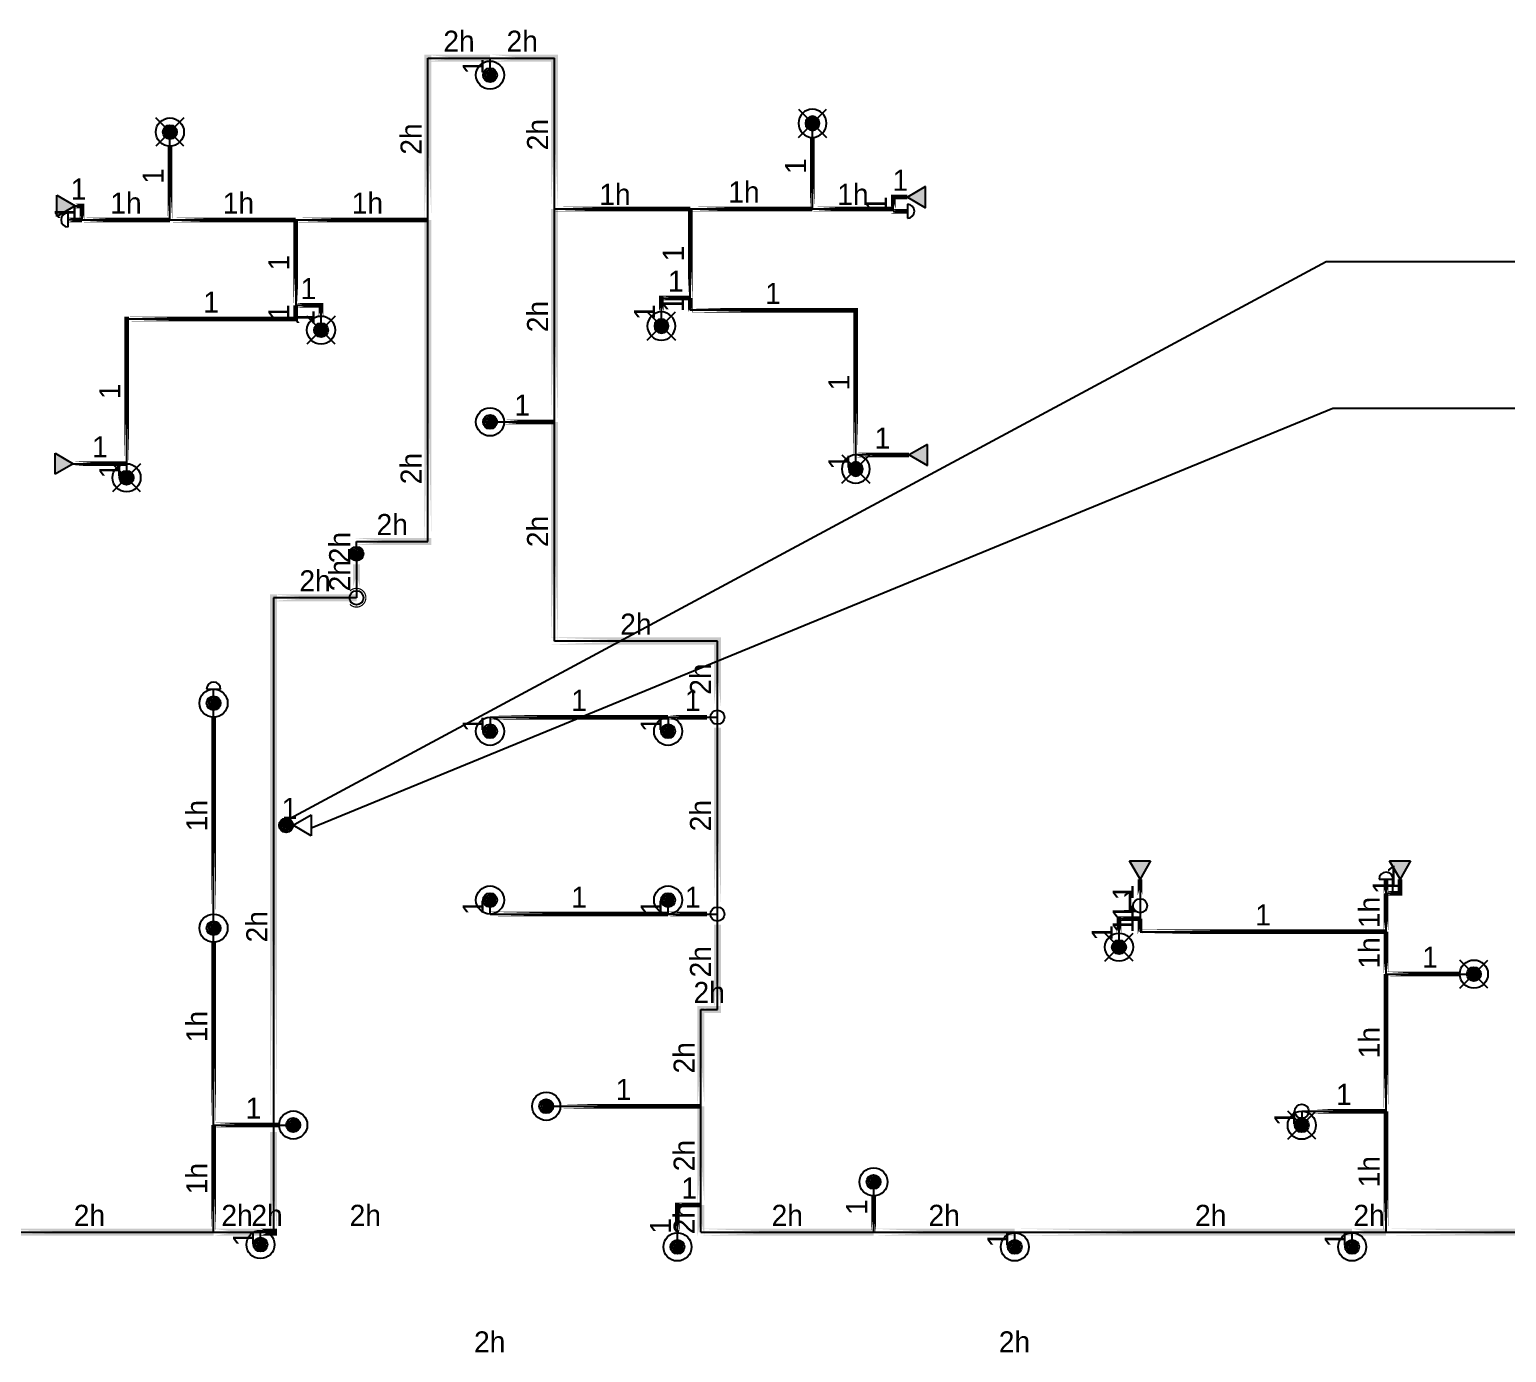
# Model space of a CAD drawing. Header units: inches. Extents: x -3337 to 4781, y -4329 to 3640.
# Drawn here: x -2105 to -1474, y 274 to 838 of the extents above; entities that cross this region are included whole.
import ezdxf
from ezdxf.enums import TextEntityAlignment as Align

# ---------------------------------------------------------------- set-up
doc = ezdxf.new("R2010")
doc.units = ezdxf.units.IN
doc.header["$MEASUREMENT"] = 0
for name, color, linetype in [('headdn', 1, 'Continuous'), ('PIPEBL', 1, 'Continuous'), ('pipemn', 1, 'Continuous'), ('PIPESPC', 1, 'Continuous'), ('spk-cap', 1, 'Continuous'), ('spk-pipedrop', 1, 'Continuous'), ('spk-piperise', 1, 'Continuous'), ('TIDYPIPE', 1, 'Continuous')]:
    doc.layers.add(name, color=color, linetype=linetype)
doc.styles.add('PIPE', font='PIPE.SHX')
doc.styles.add('ROMANS', font='ROMANS', dxfattribs={"height": 0.25})
doc.dimstyles.new('STANDARD$7', dxfattribs={"dimtxt": 0.09375, "dimasz": 0.125, "dimexe": 0.125, "dimexo": 0.09375, "dimgap": 0.0625, "dimtad": 1, "dimdec": 6, "dimzin": 3, "dimdsep": 46, "dimlunit": 4, "dimtxsty": 'ROMANS', "dimcen": 0.09375, "dimadec": 0, "dimazin": 0, "dimtfac": 0.09375, "dimtdec": 0, "dimtofl": 0, "dimtmove": 0, "dimatfit": 3, "dimfxl": 1, "dimfrac": 2, "dimtolj": 1, "dimtzin": 3, "dimarcsym": 0})

# ---------------------------------------------------------------- blocks, each defined once
blk = doc.blocks.new('side2')
for p, q in [((0, 0), (7.79, 4.5)), ((7.79, -4.5), (0, 0)), ((7.79, 4.5), (7.79, -4.5))]:
    blk.add_line(p, q)
blk.add_solid([(7.79, -4.5), (0, 0), (7.79, 4.5)])
blk = doc.blocks.new('dpend2')
for p, q in [((-6, -6), (6, 6)), ((6, -6), (-6, 6))]:
    blk.add_line(p, q)
for radius in [6, 3]:
    blk.add_circle((0, 0), radius)
for points in [[(0, 0), (-3, 0), (-2.08, 2.07)], [(0, 0), (-3, 0), (-2.08, -2.07)], [(0, 0), (0, 3), (-2.12, 2.14)], [(0, 0), (0, -3), (-2.12, -2.14)], [(0, 0), (0, 3), (2.12, 2.14)], [(0, 0), (3, 0), (2.08, 2.07)], [(0, 0), (3, 0), (2.08, -2.07)], [(0, 0), (0, -3), (2.12, -2.14)]]:
    blk.add_solid(points)
blk = doc.blocks.new('dpend1')
for radius in [6, 3]:
    blk.add_circle((0, 0), radius)
for points in [[(0.01, 2.97), (-2.53, -1.59), (-2.62, 1.36)], [(0.01, 2.97), (-2.49, -1.59), (2.52, -1.59)], [(2.52, -1.59), (0.01, 2.97), (2.6, 1.47)], [(2.52, -1.59), (-2.53, -1.59), (0.01, -2.98)]]:
    blk.add_solid(points)
blk = doc.blocks.new('rise')
blk.add_circle((0, 0), 3)
blk = doc.blocks.new('PIPESPC')
at = {"layer": 'PIPESPC', "style": 'PIPE', "width": 0.9}
blk.add_attdef('SIZE', text='', height=9, dxfattribs=at).set_placement((0, 4.02), align=Align.CENTER)
at = {"layer": 'PIPESPC', "style": 'PIPE', "flags": 1}
blk.add_attdef('SCHED', (25.3, 3.89), '', height=9, dxfattribs=at)
blk = doc.blocks.new('CAP')
blk.add_line((0, 3), (0, -3))
blk.add_arc((0, 0), 3, 270, 90)
blk = doc.blocks.new('drop')
blk.add_circle((0, 0), 3)
for points in [[(0.01, 2.97), (-2.53, -1.59), (-2.62, 1.36)], [(0.01, 2.97), (-2.49, -1.59), (2.52, -1.59)], [(2.52, -1.59), (0.01, 2.97), (2.6, 1.47)], [(2.52, -1.59), (-2.53, -1.59), (0.01, -2.98)]]:
    blk.add_solid(points)
blk = doc.blocks.new('TIDYRUN')
at = {"const_width": 0.5}
blk.add_lwpolyline([(-2.83, 2.83, -2.414214), (-2.83, -2.83, -1.737895)], format="xyb", dxfattribs=at)
blk = doc.blocks.new('SIDE1')
for p, q in [((0, 0), (7.79, 4.5)), ((7.79, -4.5), (0, 0)), ((7.79, 4.5), (7.79, -4.5))]:
    blk.add_line(p, q)

msp = doc.modelspace()

# ---------------------------------------------------------------- linework, layer by layer
at = {"layer": 'PIPEBL'}
for p, q in [((-1908, 818.74), (-1908, 825.98)), ((-2044.64, 756.93), (-2044.64, 794.43)), ((-1770.36, 761.65), (-1770.36, 798.15)), ((-2085.14, 762.93), (-2082.14, 762.93)), ((-2082.14, 756.93), (-2082.14, 762.93)), ((-1735.86, 760.65), (-1735.86, 766.65)), ((-1735.86, 766.65), (-1729.86, 766.65)), ((-2082.14, 756.93), (-2088.14, 756.93)), ((-2082.14, 756.93), (-2044.64, 756.93)), ((-2044.64, 756.93), (-1986.14, 756.93)), ((-1990.95, 756.93), (-1990.95, 720.43)), ((-1986.14, 756.93), (-1934.5, 756.93)), ((-1880.5, 761.65), (-1822.56, 761.65)), ((-1822.56, 761.65), (-1770.36, 761.65)), ((-1822.56, 723.57), (-1822.56, 761.65)), ((-1770.36, 761.65), (-1735.86, 761.65)), ((-1735.86, 760.65), (-1729.86, 760.65)), ((-1990.95, 720.43), (-1990.95, 714.65)), ((-1980.14, 720.43), (-1990.95, 720.43)), ((-1980.14, 709.93), (-1980.14, 720.43)), ((-1834.86, 711.65), (-1834.86, 723.57)), ((-1834.86, 723.57), (-1822.56, 723.57)), ((-1822.56, 718.38), (-1822.56, 723.57)), ((-1990.95, 714.65), (-2063.14, 714.65)), ((-2063.14, 714.65), (-2063.14, 652.93)), ((-1751.86, 718.38), (-1822.56, 718.38)), ((-1751.86, 656.65), (-1751.86, 718.38)), ((-1908, 670.74), (-1880.5, 670.74)), ((-1751.86, 650.65), (-1751.86, 656.65)), ((-1729.11, 656.65), (-1751.86, 656.65)), ((-2085.89, 652.93), (-2063.14, 652.93)), ((-2063.14, 652.93), (-2063.14, 646.93)), ((-2026, 550.74), (-2026, 556.74)), ((-2026, 454.74), (-2026, 550.74)), ((-1908, 544.74), (-1832, 544.74)), ((-1908, 544.74), (-1908, 538.74)), ((-1832, 544.74), (-1832, 538.74)), ((-1832, 544.74), (-1810.95, 544.74)), ((-1992.06, 498.62), (-1995.07, 498.62)), ((-1630.51, 475.64), (-1630.51, 464.31)), ((-1525.51, 469.64), (-1525.51, 475.64)), ((-1519.51, 469.64), (-1519.51, 475.64)), ((-1908, 460.74), (-1908, 466.74)), ((-1832, 460.74), (-1832, 466.74)), ((-1525.51, 453.18), (-1525.51, 469.64)), ((-1525.51, 469.64), (-1519.51, 469.64)), ((-1908, 460.74), (-1832, 460.74)), ((-1832, 460.74), (-1810.95, 460.74)), ((-1630.51, 464.31), (-1630.51, 458.85)), ((-2026, 370.74), (-2026, 454.74)), ((-1639.51, 446.64), (-1639.51, 458.85)), ((-1639.51, 458.85), (-1630.51, 458.85)), ((-1630.51, 458.85), (-1630.51, 453.18)), ((-1630.51, 453.18), (-1525.51, 453.18)), ((-1525.51, 435.14), (-1525.51, 453.18)), ((-1525.51, 435.14), (-1488.01, 435.14)), ((-1525.51, 376.64), (-1525.51, 435.14)), ((-1884, 378.74), (-1817.95, 378.74)), ((-1561.51, 376.64), (-1525.51, 376.64)), ((-1561.51, 376.64), (-1561.51, 370.64)), ((-1525.51, 325), (-1525.51, 376.64)), ((-2026, 325), (-2026, 370.74)), ((-2026, 370.74), (-1992, 370.74)), ((-1744.29, 346.48), (-1744.29, 325)), ((-1828, 318.74), (-1828, 336.65)), ((-1828, 336.65), (-1817.95, 336.65)), ((-2006, 319.74), (-2006, 325)), ((-1684, 318.74), (-1684, 325)), ((-1540, 318.74), (-1540, 325))]:
    msp.add_line(p, q, dxfattribs=at)
at = {"layer": 'pipemn'}
for p, q in [((-1934.5, 825.98), (-1908, 825.98)), ((-1934.5, 756.93), (-1934.5, 825.98)), ((-1908, 825.98), (-1880.5, 825.98)), ((-1880.5, 761.65), (-1880.5, 825.98)), ((-1934.5, 619.74), (-1934.5, 756.93)), ((-1880.5, 670.74), (-1880.5, 761.65)), ((-1880.5, 577.26), (-1880.5, 670.74)), ((-1965, 619.74), (-1934.5, 619.74)), ((-1965, 614.49), (-1965, 619.74)), ((-1965, 614.49), (-1965, 595.74)), ((-1965, 595.74), (-2000.37, 595.74)), ((-2000.37, 595.74), (-2000.37, 325)), ((-1810.95, 577.26), (-1880.5, 577.26)), ((-1810.95, 544.74), (-1810.95, 577.26)), ((-1810.95, 460.74), (-1810.95, 544.74)), ((-1810.95, 420.09), (-1810.95, 460.74)), ((-1817.95, 378.74), (-1817.95, 420.09)), ((-1817.95, 420.09), (-1810.95, 420.09)), ((-1817.95, 336.65), (-1817.95, 378.74)), ((-1817.95, 325), (-1817.95, 336.65)), ((-2132, 325), (-2026, 325)), ((-2026, 325), (-2006, 325)), ((-2006, 325), (-2000.37, 325)), ((-1817.95, 325), (-1744.29, 325)), ((-1744.29, 325), (-1684, 325)), ((-1684, 325), (-1540, 325)), ((-1540, 325), (-1525.51, 325)), ((-1525.51, 325), (-1393.63, 325))]:
    msp.add_line(p, q, dxfattribs=at)
at = {"layer": 'TIDYPIPE'}
for points, const_width in [([(-1936, 825.98), (-1908, 825.98)], 3), ([(-1934.5, 756.93), (-1934.5, 827.48)], 3), ([(-1908, 825.98), (-1879, 825.98)], 3), ([(-1880.5, 761.65), (-1880.5, 827.48)], 3), ([(-2044.64, 756.93), (-2044.64, 788.43)], 2), ([(-1770.36, 761.65), (-1770.36, 792.15)], 2), ([(-2085.14, 762.93), (-2081.14, 762.93)], 2), ([(-2082.14, 756.93), (-2082.14, 763.93)], 2), ([(-1880.5, 670.74), (-1880.5, 761.65)], 3), ([(-1736.86, 766.65), (-1729.86, 766.65)], 2), ([(-1735.86, 761.65), (-1735.86, 767.65)], 2), ([(-2088.14, 756.93), (-2082.14, 756.93)], 2), ([(-2082.14, 756.93), (-2044.64, 756.93)], 2), ([(-2044.64, 756.93), (-1990.95, 756.93)], 2), ([(-1990.95, 720.43), (-1990.95, 756.93)], 2), ([(-1990.95, 756.93), (-1934.5, 756.93)], 2), ([(-1934.5, 618.24), (-1934.5, 756.93)], 3), ([(-1880.5, 761.65), (-1822.56, 761.65)], 2), ([(-1822.56, 723.57), (-1822.56, 761.65)], 2), ([(-1822.56, 761.65), (-1770.36, 761.65)], 2), ([(-1770.36, 761.65), (-1735.86, 761.65)], 2), ([(-1736.86, 760.65), (-1729.86, 760.65)], 2), ([(-1834.86, 717.65), (-1834.86, 724.57)], 2), ([(-1990.95, 713.65), (-1990.95, 720.43)], 2), ([(-1990.95, 720.43), (-1979.14, 720.43)], 2), ([(-1980.14, 715.93), (-1980.14, 721.43)], 2), ([(-1835.86, 723.57), (-1822.56, 723.57)], 2), ([(-1823.56, 718.38), (-1750.86, 718.38)], 2), ([(-1822.56, 717.38), (-1822.56, 723.57)], 2), ([(-1751.86, 656.65), (-1751.86, 719.38)], 2), ([(-2064.14, 714.65), (-1989.95, 714.65)], 2), ([(-2063.14, 652.93), (-2063.14, 715.65)], 2), ([(-1902, 670.74), (-1880.5, 670.74)], 2), ([(-1880.5, 575.76), (-1880.5, 670.74)], 3), ([(-1751.86, 656.65), (-1729.11, 656.65)], 2), ([(-2085.89, 652.93), (-2063.14, 652.93)], 2), ([(-1966.5, 619.74), (-1933, 619.74)], 3), ([(-1965, 600.24), (-1965, 609.99)], 3), ([(-2001.87, 595.74), (-1965, 595.74)], 3), ([(-2000.37, 373.74), (-2000.37, 597.24)], 3), ([(-1810.95, 549.24), (-1810.95, 578.76)], 3), ([(-1882, 577.26), (-1809.45, 577.26)], 3), ([(-2026, 460.74), (-2026, 544.74)], 2), ([(-1909, 544.74), (-1832, 544.74)], 2), ([(-1832, 544.74), (-1815.45, 544.74)], 2), ([(-1810.95, 465.24), (-1810.95, 540.24)], 3), ([(-1630.51, 468.81), (-1630.51, 475.64)], 2), ([(-1525.51, 469.64), (-1525.51, 475.64)], 2), ([(-1519.51, 468.64), (-1519.51, 475.64)], 2), ([(-1525.51, 453.18), (-1525.51, 469.64)], 2), ([(-1525.51, 469.64), (-1518.51, 469.64)], 2), ([(-1909, 460.74), (-1832, 460.74)], 2), ([(-1832, 460.74), (-1815.45, 460.74)], 2), ([(-1639.51, 452.64), (-1639.51, 459.85)], 2), ([(-1810.95, 418.59), (-1810.95, 456.24)], 3), ([(-1640.51, 458.85), (-1630.51, 458.85)], 2), ([(-1631.51, 453.18), (-1525.51, 453.18)], 2), ([(-1630.51, 452.18), (-1630.51, 458.85)], 2), ([(-1525.51, 435.14), (-1525.51, 453.18)], 2), ([(-2026, 370.74), (-2026, 448.74)], 2), ([(-1525.51, 376.64), (-1525.51, 435.14)], 2), ([(-1525.51, 435.14), (-1494.01, 435.14)], 2), ([(-1817.95, 378.74), (-1817.95, 421.59)], 3), ([(-1819.45, 420.09), (-1809.45, 420.09)], 3), ([(-1878, 378.74), (-1817.95, 378.74)], 2), ([(-1817.95, 336.65), (-1817.95, 378.74)], 3), ([(-1557.01, 376.64), (-1525.51, 376.64)], 2), ([(-1525.51, 325), (-1525.51, 376.64)], 2), ([(-2026, 325), (-2026, 370.74)], 2), ([(-2026, 370.74), (-1998, 370.74)], 2), ([(-2000.37, 323.5), (-2000.37, 367.74)], 3), ([(-1744.29, 325), (-1744.29, 340.48)], 2), ([(-1829, 336.65), (-1817.95, 336.65)], 2), ([(-1828, 324.74), (-1828, 337.65)], 2), ([(-1817.95, 323.5), (-1817.95, 336.65)], 3), ([(-2132, 325), (-2026, 325)], 3), ([(-2026, 325), (-2006, 325)], 3), ([(-2006, 325), (-1998.87, 325)], 3), ([(-1819.45, 325), (-1744.29, 325)], 3), ([(-1744.29, 325), (-1684, 325)], 3), ([(-1684, 325), (-1540, 325)], 3), ([(-1540, 325), (-1525.51, 325)], 3), ([(-1525.51, 325), (-1393.63, 325)], 3)]:
    msp.add_lwpolyline(points, close=True, dxfattribs=dict(at, const_width=const_width))

# ---------------------------------------------------------------- block references
at = {"layer": 'headdn'}
for name, p in [('dpend1', (-1908, 818.74)), ('dpend1', (-1908, 670.74)), ('dpend1', (-2026, 550.74)), ('dpend1', (-1908, 538.74)), ('dpend1', (-1832, 538.74)), ('SIDE1', (-1992.09, 498.63)), ('dpend1', (-1908, 466.74)), ('dpend1', (-1832, 466.74)), ('dpend1', (-2026, 454.74)), ('dpend2', (-1639.51, 446.64)), ('dpend2', (-1488.01, 435.14)), ('dpend1', (-1884, 378.74)), ('dpend1', (-1992, 370.74)), ('dpend2', (-1561.51, 370.64)), ('dpend1', (-1744.29, 346.48)), ('dpend1', (-2006, 319.74)), ('dpend1', (-1828, 318.74)), ('dpend1', (-1684, 318.74)), ('dpend1', (-1540, 318.74))]:
    msp.add_blockref(name, p, dxfattribs=at)
at = {"layer": 'headdn', "extrusion": (0, 0, -1), "zscale": -1}
for name, p, rotation in [('dpend2', (1770.36, 798.15), 90), ('side2', (1729.86, 766.65), 180), ('dpend2', (1834.86, 711.65), 90), ('dpend2', (1751.86, 650.65), 90), ('side2', (1729.11, 656.65), 180)]:
    msp.add_blockref(name, p, dxfattribs=dict(at, rotation=rotation))
at = {"layer": 'headdn'}
for name, p, rotation in [('dpend2', (-2044.64, 794.43), 90), ('side2', (-2085.14, 762.93), 180), ('dpend2', (-1980.14, 709.93), 90), ('side2', (-2085.89, 652.93), 180), ('dpend2', (-2063.14, 646.93), 90), ('side2', (-1630.51, 475.64), 90), ('side2', (-1519.51, 475.64), 90)]:
    msp.add_blockref(name, p, dxfattribs=dict(at, rotation=rotation))
at = {"layer": 'PIPESPC'}
ref = msp.add_blockref('PIPESPC', (-1921.25, 825.98), dxfattribs=at)
ref.add_attrib('SIZE', '2h', dxfattribs={"color": 0, "height": 9, "style": 'PIPE'}).set_placement((-1921.25, 825.98), align=Align.BOTTOM_CENTER)
ref = msp.add_blockref('PIPESPC', (-1894.25, 825.98), dxfattribs=at)
ref.add_attrib('SIZE', '2h', dxfattribs={"color": 0, "height": 9, "style": 'PIPE'}).set_placement((-1894.25, 825.98), align=Align.BOTTOM_CENTER)
ref = msp.add_blockref('PIPESPC', (-1908, 822.36), dxfattribs=dict(at, rotation=90))
ref.add_attrib('SIZE', '1', dxfattribs={"color": 0, "height": 9, "rotation": 90, "style": 'PIPE'}).set_placement((-1908, 822.36), align=Align.BOTTOM_CENTER)
ref = msp.add_blockref('PIPESPC', (-1934.5, 791.45), dxfattribs=dict(at, rotation=90))
ref.add_attrib('SIZE', '2h', dxfattribs={"color": 0, "height": 9, "rotation": 90, "style": 'PIPE'}).set_placement((-1934.5, 791.45), align=Align.BOTTOM_CENTER)
ref = msp.add_blockref('PIPESPC', (-1880.5, 793.32), dxfattribs=dict(at, rotation=90))
ref.add_attrib('SIZE', '2h', dxfattribs={"color": 0, "height": 9, "rotation": 90, "style": 'PIPE'}).set_placement((-1880.5, 793.32), align=Align.BOTTOM_CENTER)
ref = msp.add_blockref('PIPESPC', (-1770.36, 779.9), dxfattribs=dict(at, rotation=90))
ref.add_attrib('SIZE', '1', dxfattribs={"color": 0, "height": 9, "rotation": 90, "style": 'PIPE'}).set_placement((-1770.36, 779.9), align=Align.BOTTOM_CENTER)
ref = msp.add_blockref('PIPESPC', (-2044.64, 775.68), dxfattribs=dict(at, rotation=90))
ref.add_attrib('SIZE', '1', dxfattribs={"color": 0, "height": 9, "rotation": 90, "style": 'PIPE'}).set_placement((-2044.64, 775.68), align=Align.BOTTOM_CENTER)
ref = msp.add_blockref('PIPESPC', (-1732.86, 766.65), dxfattribs=at)
ref.add_attrib('SIZE', '1', dxfattribs={"color": 0, "height": 9, "style": 'PIPE'}).set_placement((-1732.86, 766.65), align=Align.BOTTOM_CENTER)
ref = msp.add_blockref('PIPESPC', (-2083.64, 762.93), dxfattribs=at)
ref.add_attrib('SIZE', '1', dxfattribs={"color": 0, "height": 9, "style": 'PIPE'}).set_placement((-2083.64, 762.93), align=Align.BOTTOM_CENTER)
ref = msp.add_blockref('PIPESPC', (-1854.68, 760.65), dxfattribs=at)
ref.add_attrib('SIZE', '1h', dxfattribs={"color": 0, "height": 9, "style": 'PIPE'}).set_placement((-1854.68, 760.65), align=Align.BOTTOM_CENTER)
ref = msp.add_blockref('PIPESPC', (-1799.61, 761.65), dxfattribs=at)
ref.add_attrib('SIZE', '1h', dxfattribs={"color": 0, "height": 9, "style": 'PIPE'}).set_placement((-1799.61, 761.65), align=Align.BOTTOM_CENTER)
ref = msp.add_blockref('PIPESPC', (-1753.11, 760.65), dxfattribs=at)
ref.add_attrib('SIZE', '1h', dxfattribs={"color": 0, "height": 9, "style": 'PIPE'}).set_placement((-1753.11, 760.65), align=Align.BOTTOM_CENTER)
ref = msp.add_blockref('PIPESPC', (-2063.39, 756.93), dxfattribs=at)
ref.add_attrib('SIZE', '1h', dxfattribs={"color": 0, "height": 9, "style": 'PIPE'}).set_placement((-2063.39, 756.93), align=Align.BOTTOM_CENTER)
ref = msp.add_blockref('PIPESPC', (-2015.39, 756.93), dxfattribs=at)
ref.add_attrib('SIZE', '1h', dxfattribs={"color": 0, "height": 9, "style": 'PIPE'}).set_placement((-2015.39, 756.93), align=Align.BOTTOM_CENTER)
ref = msp.add_blockref('PIPESPC', (-1960.32, 756.93), dxfattribs=at)
ref.add_attrib('SIZE', '1h', dxfattribs={"color": 0, "height": 9, "style": 'PIPE'}).set_placement((-1960.32, 756.93), align=Align.BOTTOM_CENTER)
ref = msp.add_blockref('PIPESPC', (-1735.86, 763.65), dxfattribs=dict(at, rotation=90))
ref.add_attrib('SIZE', '1', dxfattribs={"color": 0, "height": 9, "rotation": 90, "style": 'PIPE'}).set_placement((-1735.86, 763.65), align=Align.BOTTOM_CENTER)
ref = msp.add_blockref('PIPESPC', (-2082.14, 759.93), dxfattribs=dict(at, rotation=90))
ref.add_attrib('SIZE', '1', dxfattribs={"color": 0, "height": 9, "rotation": 90, "style": 'PIPE'}).set_placement((-2082.14, 759.93), align=Align.BOTTOM_CENTER)
ref = msp.add_blockref('PIPESPC', (-1822.56, 742.61), dxfattribs=dict(at, rotation=90.00000000000138))
ref.add_attrib('SIZE', '1', dxfattribs={"color": 0, "height": 9, "rotation": 90, "style": 'PIPE'}).set_placement((-1822.56, 742.61), align=Align.BOTTOM_CENTER)
ref = msp.add_blockref('PIPESPC', (-1990.95, 738.68), dxfattribs=dict(at, rotation=90))
ref.add_attrib('SIZE', '1', dxfattribs={"color": 0, "height": 9, "rotation": 90, "style": 'PIPE'}).set_placement((-1990.95, 738.68), align=Align.BOTTOM_CENTER)
ref = msp.add_blockref('PIPESPC', (-1985.54, 720.43), dxfattribs=at)
ref.add_attrib('SIZE', '1', dxfattribs={"color": 0, "height": 9, "style": 'PIPE'}).set_placement((-1985.54, 720.43), align=Align.BOTTOM_CENTER)
ref = msp.add_blockref('PIPESPC', (-1828.71, 723.57), dxfattribs=at)
ref.add_attrib('SIZE', '1', dxfattribs={"color": 0, "height": 9, "style": 'PIPE'}).set_placement((-1828.71, 723.57), align=Align.BOTTOM_CENTER)
ref = msp.add_blockref('PIPESPC', (-2027.04, 714.65), dxfattribs=at)
ref.add_attrib('SIZE', '1', dxfattribs={"color": 0, "height": 9, "style": 'PIPE'}).set_placement((-2027.04, 714.65), align=Align.BOTTOM_CENTER)
ref = msp.add_blockref('PIPESPC', (-1787.21, 718.38), dxfattribs=at)
ref.add_attrib('SIZE', '1', dxfattribs={"color": 0, "height": 9, "style": 'PIPE'}).set_placement((-1787.21, 718.38), align=Align.BOTTOM_CENTER)
ref = msp.add_blockref('PIPESPC', (-1990.95, 717.54), dxfattribs=dict(at, rotation=90))
ref.add_attrib('SIZE', '1', dxfattribs={"color": 0, "height": 9, "rotation": 90, "style": 'PIPE'}).set_placement((-1990.95, 717.54), align=Align.BOTTOM_CENTER)
ref = msp.add_blockref('PIPESPC', (-1880.5, 715.7), dxfattribs=dict(at, rotation=90))
ref.add_attrib('SIZE', '2h', dxfattribs={"color": 0, "height": 9, "rotation": 90, "style": 'PIPE'}).set_placement((-1880.5, 715.7), align=Align.BOTTOM_CENTER)
ref = msp.add_blockref('PIPESPC', (-1834.86, 717.61), dxfattribs=dict(at, rotation=89.99999999999562))
ref.add_attrib('SIZE', '1', dxfattribs={"color": 0, "height": 9, "rotation": 90, "style": 'PIPE'}).set_placement((-1834.86, 717.61), align=Align.BOTTOM_CENTER)
ref = msp.add_blockref('PIPESPC', (-1822.56, 720.97), dxfattribs=dict(at, rotation=89.99999999998997))
ref.add_attrib('SIZE', '1', dxfattribs={"color": 0, "height": 9, "rotation": 90, "style": 'PIPE'}).set_placement((-1822.56, 720.97), align=Align.BOTTOM_CENTER)
ref = msp.add_blockref('PIPESPC', (-1980.14, 715.18), dxfattribs=dict(at, rotation=90.00000000004468))
ref.add_attrib('SIZE', '1', dxfattribs={"color": 0, "height": 9, "rotation": 90, "style": 'PIPE'}).set_placement((-1980.14, 715.18), align=Align.BOTTOM_CENTER)
ref = msp.add_blockref('PIPESPC', (-1751.86, 687.52), dxfattribs=dict(at, rotation=90))
ref.add_attrib('SIZE', '1', dxfattribs={"color": 0, "height": 9, "rotation": 90, "style": 'PIPE'}).set_placement((-1751.86, 687.52), align=Align.BOTTOM_CENTER)
ref = msp.add_blockref('PIPESPC', (-2063.14, 683.79), dxfattribs=dict(at, rotation=90.00000000000253))
ref.add_attrib('SIZE', '1', dxfattribs={"color": 0, "height": 9, "rotation": 90, "style": 'PIPE'}).set_placement((-2063.14, 683.79), align=Align.BOTTOM_CENTER)
ref = msp.add_blockref('PIPESPC', (-1894.25, 670.74), dxfattribs=at)
ref.add_attrib('SIZE', '1', dxfattribs={"color": 0, "height": 9, "style": 'PIPE'}).set_placement((-1894.25, 670.74), align=Align.BOTTOM_CENTER)
ref = msp.add_blockref('PIPESPC', (-1740.49, 656.65), dxfattribs=at)
ref.add_attrib('SIZE', '1', dxfattribs={"color": 0, "height": 9, "style": 'PIPE'}).set_placement((-1740.49, 656.65), align=Align.BOTTOM_CENTER)
ref = msp.add_blockref('PIPESPC', (-2074.51, 652.93), dxfattribs=at)
ref.add_attrib('SIZE', '1', dxfattribs={"color": 0, "height": 9, "style": 'PIPE'}).set_placement((-2074.51, 652.93), align=Align.BOTTOM_CENTER)
ref = msp.add_blockref('PIPESPC', (-1934.5, 650.83), dxfattribs=dict(at, rotation=90))
ref.add_attrib('SIZE', '2h', dxfattribs={"color": 0, "height": 9, "rotation": 90, "style": 'PIPE'}).set_placement((-1934.5, 650.83), align=Align.BOTTOM_CENTER)
ref = msp.add_blockref('PIPESPC', (-1751.86, 653.65), dxfattribs=dict(at, rotation=90))
ref.add_attrib('SIZE', '1', dxfattribs={"color": 0, "height": 9, "rotation": 90, "style": 'PIPE'}).set_placement((-1751.86, 653.65), align=Align.BOTTOM_CENTER)
ref = msp.add_blockref('PIPESPC', (-2063.14, 649.93), dxfattribs=dict(at, rotation=90))
ref.add_attrib('SIZE', '1', dxfattribs={"color": 0, "height": 9, "rotation": 90, "style": 'PIPE'}).set_placement((-2063.14, 649.93), align=Align.BOTTOM_CENTER)
ref = msp.add_blockref('PIPESPC', (-1949.75, 619.74), dxfattribs=at)
ref.add_attrib('SIZE', '2h', dxfattribs={"color": 0, "height": 9, "style": 'PIPE'}).set_placement((-1949.75, 619.74), align=Align.BOTTOM_CENTER)
ref = msp.add_blockref('PIPESPC', (-1880.5, 624), dxfattribs=dict(at, rotation=90.00000000012821))
ref.add_attrib('SIZE', '2h', dxfattribs={"color": 0, "height": 9, "rotation": 90, "style": 'PIPE'}).set_placement((-1880.5, 624), align=Align.BOTTOM_CENTER)
ref = msp.add_blockref('PIPESPC', (-1965, 617.12), dxfattribs=dict(at, rotation=90))
ref.add_attrib('SIZE', '2h', dxfattribs={"color": 0, "height": 9, "rotation": 90, "style": 'PIPE'}).set_placement((-1965, 617.12), align=Align.BOTTOM_CENTER)
ref = msp.add_blockref('PIPESPC', (-1982.69, 595.74), dxfattribs=at)
ref.add_attrib('SIZE', '2h', dxfattribs={"color": 0, "height": 9, "style": 'PIPE'}).set_placement((-1982.69, 595.74), align=Align.BOTTOM_CENTER)
ref = msp.add_blockref('PIPESPC', (-1965, 605.12), dxfattribs=dict(at, rotation=90))
ref.add_attrib('SIZE', '2h', dxfattribs={"color": 0, "height": 9, "rotation": 90, "style": 'PIPE'}).set_placement((-1965, 605.12), align=Align.BOTTOM_CENTER)
ref = msp.add_blockref('PIPESPC', (-1845.73, 577.26), dxfattribs=at)
ref.add_attrib('SIZE', '2h', dxfattribs={"color": 0, "height": 9, "style": 'PIPE'}).set_placement((-1845.73, 577.26), align=Align.BOTTOM_CENTER)
ref = msp.add_blockref('PIPESPC', (-1810.95, 561), dxfattribs=dict(at, rotation=89.9999999999984))
ref.add_attrib('SIZE', '2h', dxfattribs={"color": 0, "height": 9, "rotation": 90, "style": 'PIPE'}).set_placement((-1810.95, 561), align=Align.BOTTOM_CENTER)
ref = msp.add_blockref('PIPESPC', (-1870, 544.74), dxfattribs=at)
ref.add_attrib('SIZE', '1', dxfattribs={"color": 0, "height": 9, "style": 'PIPE'}).set_placement((-1870, 544.74), align=Align.BOTTOM_CENTER)
ref = msp.add_blockref('PIPESPC', (-1821.48, 544.74), dxfattribs=at)
ref.add_attrib('SIZE', '1', dxfattribs={"color": 0, "height": 9, "style": 'PIPE'}).set_placement((-1821.48, 544.74), align=Align.BOTTOM_CENTER)
ref = msp.add_blockref('PIPESPC', (-1908, 541.74), dxfattribs=dict(at, rotation=90))
ref.add_attrib('SIZE', '1', dxfattribs={"color": 0, "height": 9, "rotation": 90, "style": 'PIPE'}).set_placement((-1908, 541.74), align=Align.BOTTOM_CENTER)
ref = msp.add_blockref('PIPESPC', (-1832, 541.74), dxfattribs=dict(at, rotation=90))
ref.add_attrib('SIZE', '1', dxfattribs={"color": 0, "height": 9, "rotation": 90, "style": 'PIPE'}).set_placement((-1832, 541.74), align=Align.BOTTOM_CENTER)
ref = msp.add_blockref('PIPESPC', (-2026, 502.74), dxfattribs=dict(at, rotation=90))
ref.add_attrib('SIZE', '1h', dxfattribs={"color": 0, "height": 9, "rotation": 90, "style": 'PIPE'}).set_placement((-2026, 502.74), align=Align.BOTTOM_CENTER)
ref = msp.add_blockref('PIPESPC', (-1993.56, 498.62), dxfattribs=at)
ref.add_attrib('SIZE', '1', dxfattribs={"color": 0, "height": 9, "style": 'PIPE'}).set_placement((-1993.56, 498.62), align=Align.BOTTOM_CENTER)
ref = msp.add_blockref('PIPESPC', (-1810.95, 502.74), dxfattribs=dict(at, rotation=90.00000000000061))
ref.add_attrib('SIZE', '2h', dxfattribs={"color": 0, "height": 9, "rotation": 90, "style": 'PIPE'}).set_placement((-1810.95, 502.74), align=Align.BOTTOM_CENTER)
ref = msp.add_blockref('PIPESPC', (-1522.51, 469.64), dxfattribs=at)
ref.add_attrib('SIZE', '1', dxfattribs={"color": 0, "height": 9, "style": 'PIPE'}).set_placement((-1522.51, 469.64), align=Align.BOTTOM_CENTER)
ref = msp.add_blockref('PIPESPC', (-1519.51, 472.64), dxfattribs=dict(at, rotation=90))
ref.add_attrib('SIZE', '1', dxfattribs={"color": 0, "height": 9, "rotation": 90, "style": 'PIPE'}).set_placement((-1519.51, 472.64), align=Align.BOTTOM_CENTER)
ref = msp.add_blockref('PIPESPC', (-1870, 460.74), dxfattribs=at)
ref.add_attrib('SIZE', '1', dxfattribs={"color": 0, "height": 9, "style": 'PIPE'}).set_placement((-1870, 460.74), align=Align.BOTTOM_CENTER)
ref = msp.add_blockref('PIPESPC', (-1821.48, 460.74), dxfattribs=at)
ref.add_attrib('SIZE', '1', dxfattribs={"color": 0, "height": 9, "style": 'PIPE'}).set_placement((-1821.48, 460.74), align=Align.BOTTOM_CENTER)
ref = msp.add_blockref('PIPESPC', (-1630.51, 469.97), dxfattribs=dict(at, rotation=90))
ref.add_attrib('SIZE', '1', dxfattribs={"color": 0, "height": 9, "rotation": 90, "style": 'PIPE'}).set_placement((-1630.51, 469.97), align=Align.BOTTOM_CENTER)
ref = msp.add_blockref('PIPESPC', (-1635.01, 458.85), dxfattribs=at)
ref.add_attrib('SIZE', '1', dxfattribs={"color": 0, "height": 9, "style": 'PIPE'}).set_placement((-1635.01, 458.85), align=Align.BOTTOM_CENTER)
ref = msp.add_blockref('PIPESPC', (-1525.51, 461.41), dxfattribs=dict(at, rotation=90))
ref.add_attrib('SIZE', '1h', dxfattribs={"color": 0, "height": 9, "rotation": 90, "style": 'PIPE'}).set_placement((-1525.51, 461.41), align=Align.BOTTOM_CENTER)
ref = msp.add_blockref('PIPESPC', (-2000.37, 455.33), dxfattribs=dict(at, rotation=90))
ref.add_attrib('SIZE', '2h', dxfattribs={"color": 0, "height": 9, "rotation": 90, "style": 'PIPE'}).set_placement((-2000.37, 455.33), align=Align.BOTTOM_CENTER)
ref = msp.add_blockref('PIPESPC', (-1908, 463.74), dxfattribs=dict(at, rotation=90))
ref.add_attrib('SIZE', '1', dxfattribs={"color": 0, "height": 9, "rotation": 90, "style": 'PIPE'}).set_placement((-1908, 463.74), align=Align.BOTTOM_CENTER)
ref = msp.add_blockref('PIPESPC', (-1832, 463.74), dxfattribs=dict(at, rotation=90))
ref.add_attrib('SIZE', '1', dxfattribs={"color": 0, "height": 9, "rotation": 90, "style": 'PIPE'}).set_placement((-1832, 463.74), align=Align.BOTTOM_CENTER)
ref = msp.add_blockref('PIPESPC', (-1630.51, 461.58), dxfattribs=dict(at, rotation=90))
ref.add_attrib('SIZE', '1', dxfattribs={"color": 0, "height": 9, "rotation": 90, "style": 'PIPE'}).set_placement((-1630.51, 461.58), align=Align.BOTTOM_CENTER)
ref = msp.add_blockref('PIPESPC', (-1578.01, 453.18), dxfattribs=at)
ref.add_attrib('SIZE', '1', dxfattribs={"color": 0, "height": 9, "style": 'PIPE'}).set_placement((-1578.01, 453.18), align=Align.BOTTOM_CENTER)
ref = msp.add_blockref('PIPESPC', (-1639.51, 452.74), dxfattribs=dict(at, rotation=90.00000225886781))
ref.add_attrib('SIZE', '1', dxfattribs={"color": 0, "height": 9, "rotation": 90, "style": 'PIPE'}).set_placement((-1639.51, 452.74), align=Align.BOTTOM_CENTER)
ref = msp.add_blockref('PIPESPC', (-1630.51, 456.02), dxfattribs=dict(at, rotation=90))
ref.add_attrib('SIZE', '1', dxfattribs={"color": 0, "height": 9, "rotation": 90, "style": 'PIPE'}).set_placement((-1630.51, 456.02), align=Align.BOTTOM_CENTER)
ref = msp.add_blockref('PIPESPC', (-1525.51, 444.16), dxfattribs=dict(at, rotation=90))
ref.add_attrib('SIZE', '1h', dxfattribs={"color": 0, "height": 9, "rotation": 90, "style": 'PIPE'}).set_placement((-1525.51, 444.16), align=Align.BOTTOM_CENTER)
ref = msp.add_blockref('PIPESPC', (-1810.95, 440.41), dxfattribs=dict(at, rotation=90.0000000000013))
ref.add_attrib('SIZE', '2h', dxfattribs={"color": 0, "height": 9, "rotation": 90, "style": 'PIPE'}).set_placement((-1810.95, 440.41), align=Align.BOTTOM_CENTER)
ref = msp.add_blockref('PIPESPC', (-1506.76, 435.14), dxfattribs=at)
ref.add_attrib('SIZE', '1', dxfattribs={"color": 0, "height": 9, "style": 'PIPE'}).set_placement((-1506.76, 435.14), align=Align.BOTTOM_CENTER)
ref = msp.add_blockref('PIPESPC', (-1814.45, 420.09), dxfattribs=at)
ref.add_attrib('SIZE', '2h', dxfattribs={"color": 0, "height": 9, "style": 'PIPE'}).set_placement((-1814.45, 420.09), align=Align.BOTTOM_CENTER)
ref = msp.add_blockref('PIPESPC', (-2026, 412.74), dxfattribs=dict(at, rotation=90))
ref.add_attrib('SIZE', '1h', dxfattribs={"color": 0, "height": 9, "rotation": 90, "style": 'PIPE'}).set_placement((-2026, 412.74), align=Align.BOTTOM_CENTER)
ref = msp.add_blockref('PIPESPC', (-1525.51, 405.89), dxfattribs=dict(at, rotation=90))
ref.add_attrib('SIZE', '1h', dxfattribs={"color": 0, "height": 9, "rotation": 90, "style": 'PIPE'}).set_placement((-1525.51, 405.89), align=Align.BOTTOM_CENTER)
ref = msp.add_blockref('PIPESPC', (-1817.95, 399.41), dxfattribs=dict(at, rotation=89.99999999998613))
ref.add_attrib('SIZE', '2h', dxfattribs={"color": 0, "height": 9, "rotation": 90, "style": 'PIPE'}).set_placement((-1817.95, 399.41), align=Align.BOTTOM_CENTER)
ref = msp.add_blockref('PIPESPC', (-1850.98, 378.74), dxfattribs=at)
ref.add_attrib('SIZE', '1', dxfattribs={"color": 0, "height": 9, "style": 'PIPE'}).set_placement((-1850.98, 378.74), align=Align.BOTTOM_CENTER)
ref = msp.add_blockref('PIPESPC', (-1543.51, 376.64), dxfattribs=at)
ref.add_attrib('SIZE', '1', dxfattribs={"color": 0, "height": 9, "style": 'PIPE'}).set_placement((-1543.51, 376.64), align=Align.BOTTOM_CENTER)
ref = msp.add_blockref('PIPESPC', (-2009, 370.74), dxfattribs=at)
ref.add_attrib('SIZE', '1', dxfattribs={"color": 0, "height": 9, "style": 'PIPE'}).set_placement((-2009, 370.74), align=Align.BOTTOM_CENTER)
ref = msp.add_blockref('PIPESPC', (-1561.51, 373.64), dxfattribs=dict(at, rotation=90))
ref.add_attrib('SIZE', '1', dxfattribs={"color": 0, "height": 9, "rotation": 90, "style": 'PIPE'}).set_placement((-1561.51, 373.64), align=Align.BOTTOM_CENTER)
ref = msp.add_blockref('PIPESPC', (-1817.95, 357.69), dxfattribs=dict(at, rotation=89.9999999999864))
ref.add_attrib('SIZE', '2h', dxfattribs={"color": 0, "height": 9, "rotation": 90, "style": 'PIPE'}).set_placement((-1817.95, 357.69), align=Align.BOTTOM_CENTER)
ref = msp.add_blockref('PIPESPC', (-2026, 347.87), dxfattribs=dict(at, rotation=90))
ref.add_attrib('SIZE', '1h', dxfattribs={"color": 0, "height": 9, "rotation": 90, "style": 'PIPE'}).set_placement((-2026, 347.87), align=Align.BOTTOM_CENTER)
ref = msp.add_blockref('PIPESPC', (-1525.51, 350.82), dxfattribs=dict(at, rotation=90))
ref.add_attrib('SIZE', '1h', dxfattribs={"color": 0, "height": 9, "rotation": 90, "style": 'PIPE'}).set_placement((-1525.51, 350.82), align=Align.BOTTOM_CENTER)
ref = msp.add_blockref('PIPESPC', (-1822.98, 336.65), dxfattribs=at)
ref.add_attrib('SIZE', '1', dxfattribs={"color": 0, "height": 9, "style": 'PIPE'}).set_placement((-1822.98, 336.65), align=Align.BOTTOM_CENTER)
ref = msp.add_blockref('PIPESPC', (-2079, 325), dxfattribs=at)
ref.add_attrib('SIZE', '2h', dxfattribs={"color": 0, "height": 9, "style": 'PIPE'}).set_placement((-2079, 325), align=Align.BOTTOM_CENTER)
ref = msp.add_blockref('PIPESPC', (-2016, 325), dxfattribs=at)
ref.add_attrib('SIZE', '2h', dxfattribs={"color": 0, "height": 9, "style": 'PIPE'}).set_placement((-2016, 325), align=Align.BOTTOM_CENTER)
ref = msp.add_blockref('PIPESPC', (-2003.19, 325), dxfattribs=at)
ref.add_attrib('SIZE', '2h', dxfattribs={"color": 0, "height": 9, "style": 'PIPE'}).set_placement((-2003.19, 325), align=Align.BOTTOM_CENTER)
ref = msp.add_blockref('PIPESPC', (-1961.25, 325), dxfattribs=at)
ref.add_attrib('SIZE', '2h', dxfattribs={"color": 0, "height": 9, "style": 'PIPE'}).set_placement((-1961.25, 325), align=Align.BOTTOM_CENTER)
ref = msp.add_blockref('PIPESPC', (-1817.95, 330.82), dxfattribs=dict(at, rotation=89.99999999999106))
ref.add_attrib('SIZE', '2h', dxfattribs={"color": 0, "height": 9, "rotation": 90, "style": 'PIPE'}).set_placement((-1817.95, 330.82), align=Align.BOTTOM_CENTER)
ref = msp.add_blockref('PIPESPC', (-1781.12, 325), dxfattribs=at)
ref.add_attrib('SIZE', '2h', dxfattribs={"color": 0, "height": 9, "style": 'PIPE'}).set_placement((-1781.12, 325), align=Align.BOTTOM_CENTER)
ref = msp.add_blockref('PIPESPC', (-1744.29, 335.74), dxfattribs=dict(at, rotation=90))
ref.add_attrib('SIZE', '1', dxfattribs={"color": 0, "height": 9, "rotation": 90, "style": 'PIPE'}).set_placement((-1744.29, 335.74), align=Align.BOTTOM_CENTER)
ref = msp.add_blockref('PIPESPC', (-1714.14, 325), dxfattribs=at)
ref.add_attrib('SIZE', '2h', dxfattribs={"color": 0, "height": 9, "style": 'PIPE'}).set_placement((-1714.14, 325), align=Align.BOTTOM_CENTER)
ref = msp.add_blockref('PIPESPC', (-1600.36, 325), dxfattribs=at)
ref.add_attrib('SIZE', '2h', dxfattribs={"color": 0, "height": 9, "style": 'PIPE'}).set_placement((-1600.36, 325), align=Align.BOTTOM_CENTER)
ref = msp.add_blockref('PIPESPC', (-1532.76, 325), dxfattribs=at)
ref.add_attrib('SIZE', '2h', dxfattribs={"color": 0, "height": 9, "style": 'PIPE'}).set_placement((-1532.76, 325), align=Align.BOTTOM_CENTER)
ref = msp.add_blockref('PIPESPC', (-1828, 327.69), dxfattribs=dict(at, rotation=90))
ref.add_attrib('SIZE', '1', dxfattribs={"color": 0, "height": 9, "rotation": 90, "style": 'PIPE'}).set_placement((-1828, 327.69), align=Align.BOTTOM_CENTER)
ref = msp.add_blockref('PIPESPC', (-2006, 322.37), dxfattribs=dict(at, rotation=90))
ref.add_attrib('SIZE', '1', dxfattribs={"color": 0, "height": 9, "rotation": 90, "style": 'PIPE'}).set_placement((-2006, 322.37), align=Align.BOTTOM_CENTER)
ref = msp.add_blockref('PIPESPC', (-1684, 321.87), dxfattribs=dict(at, rotation=90))
ref.add_attrib('SIZE', '1', dxfattribs={"color": 0, "height": 9, "rotation": 90, "style": 'PIPE'}).set_placement((-1684, 321.87), align=Align.BOTTOM_CENTER)
ref = msp.add_blockref('PIPESPC', (-1540, 321.87), dxfattribs=dict(at, rotation=90))
ref.add_attrib('SIZE', '1', dxfattribs={"color": 0, "height": 9, "rotation": 90, "style": 'PIPE'}).set_placement((-1540, 321.87), align=Align.BOTTOM_CENTER)
ref = msp.add_blockref('PIPESPC', (-1908.13, 271), dxfattribs=at)
ref.add_attrib('SIZE', '2h', dxfattribs={"color": 0, "height": 9, "style": 'PIPE'}).set_placement((-1908.13, 271), align=Align.BOTTOM_CENTER)
ref = msp.add_blockref('PIPESPC', (-1684.13, 271), dxfattribs=at)
ref.add_attrib('SIZE', '2h', dxfattribs={"color": 0, "height": 9, "style": 'PIPE'}).set_placement((-1684.13, 271), align=Align.BOTTOM_CENTER)
at = {"layer": 'spk-cap'}
msp.add_blockref('CAP', (-1729.86, 760.65), dxfattribs=at)
for p, rotation in [((-2088.14, 756.93), 180.000000000054), ((-2026, 556.74), 90.00000000002773), ((-1525.51, 475.64), 90.00000000002773)]:
    msp.add_blockref('CAP', p, dxfattribs=dict(at, rotation=rotation))
at = {"layer": 'spk-pipedrop'}
for p, rotation in [((-1965, 614.49), 270.0000000000834), ((-1995.07, 498.62), 90.00000000002746)]:
    msp.add_blockref('drop', p, dxfattribs=dict(at, rotation=rotation))
at = {"layer": 'spk-piperise'}
for p in [(-1965, 595.74), (-1810.95, 544.74), (-1810.95, 460.74)]:
    msp.add_blockref('rise', p, dxfattribs=at)
for p, rotation in [((-1630.51, 464.31), 90.00000000002775), ((-1561.51, 376.64), 180.000000000056)]:
    msp.add_blockref('rise', p, dxfattribs=dict(at, rotation=rotation))
at = {"layer": 'TIDYPIPE'}
msp.add_blockref('TIDYRUN', (-1965, 595.74), dxfattribs=at)

# ---------------------------------------------------------------- leaders
at = {"layer": 'PIPESPC', "color": 240, "true_color": 0xed1f24}
for points in [[(-1993.42, 501.52), (-1551.05, 739.16), (-1350.98, 739.16)], [(-1983.97, 497.72), (-1548.26, 676.58), (-1348.78, 676.58)]]:
    msp.add_leader(points, dimstyle='STANDARD$7', dxfattribs=at)

doc.saveas('drawing.dxf')
